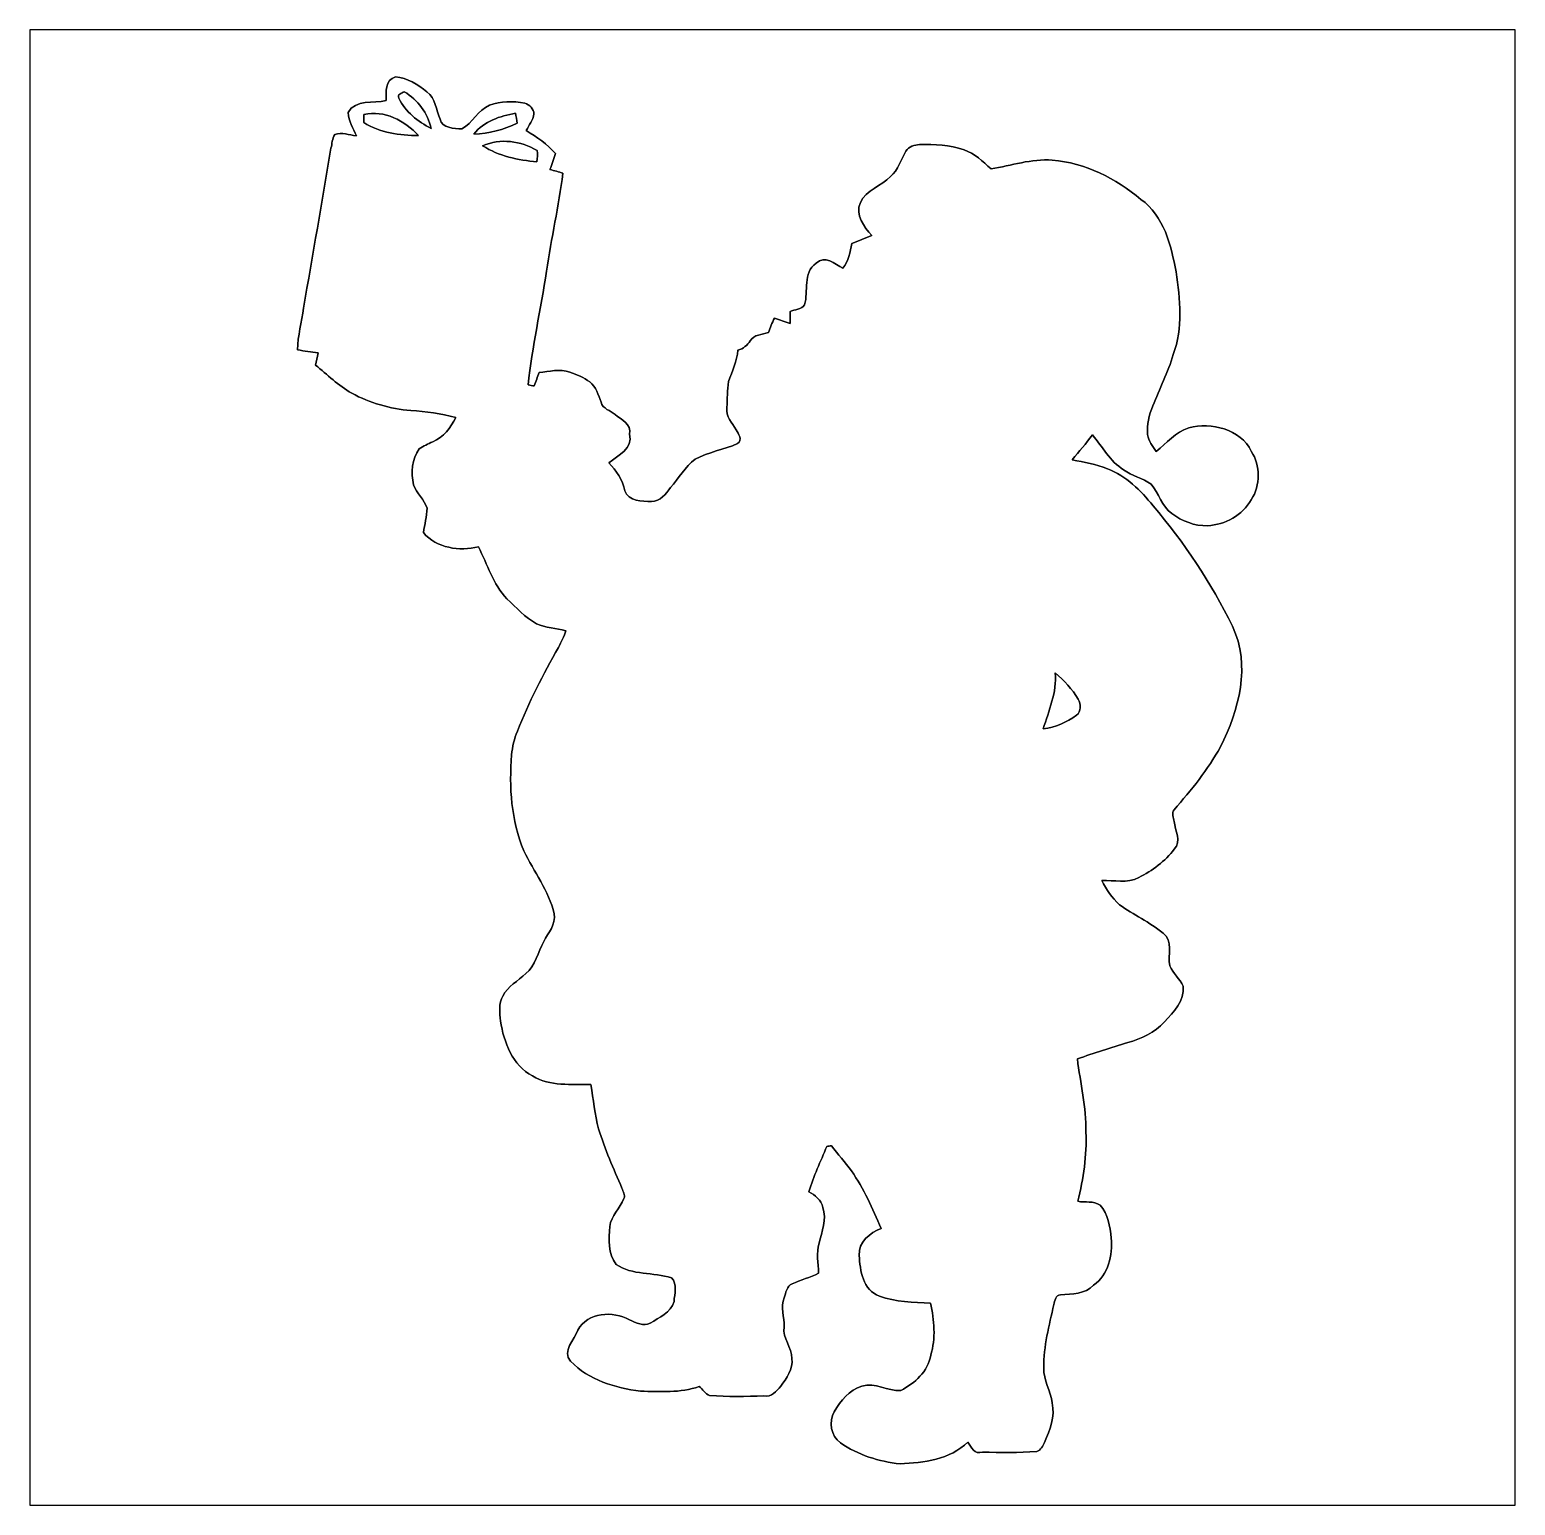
# Model space of a CAD drawing. Header units: centimetres. Extents: x -16.8 to 16.8, y -16.7 to 16.7.
import ezdxf

# ---------------------------------------------------------------- set-up
doc = ezdxf.new("R2010")
doc.units = ezdxf.units.CM
doc.header["$MEASUREMENT"] = 0
doc.layers.add('Layer 1', color=7, linetype='Continuous')

msp = doc.modelspace()

# ---------------------------------------------------------------- linework, layer by layer
at = {"layer": 'Layer 1', "color": 7}
for points, knots in [([(-16.77458, 16.66875), (-16.77458, 16.66875), (16.77458, 16.66875), (16.77458, 16.66875), (16.77458, 16.66875), (16.77458, 16.66875), (16.77458, -16.66875), (16.77458, -16.66875), (16.77458, -16.66875), (16.77458, -16.66875), (-16.77458, -16.66875), (-16.77458, -16.66875), (-16.77458, -16.66875), (-16.77458, -16.66875), (-16.77458, 16.66875), (-16.77458, 16.66875), (-16.77458, 16.66875), (-16.77458, 16.66875), (-16.77458, 16.66875), (-16.77458, 16.66875)], [0, 0, 0, 0, 0.16666667, 0.16666667, 0.16666667, 0.16666667, 0.33333333, 0.33333333, 0.33333333, 0.33333333, 0.5, 0.5, 0.5, 0.5, 0.66666667, 0.66666667, 0.66666667, 0.66666667, 1, 1, 1, 1]), ([(-8.72419, 15.06608), (-9.01206, 15.00611), (-9.41564, 15.10242), (-9.58638, 14.79621), (-9.58638, 14.79621), (-9.56945, 14.60606), (-9.47349, 14.43919), (-9.39835, 14.2681), (-9.39835, 14.2681), (-9.55851, 14.28679), (-9.72891, 14.36723), (-9.8866, 14.29949), (-9.8866, 14.29949), (-9.94481, 14.20707), (-9.94481, 14.091), (-9.97126, 13.98905), (-9.97126, 13.98905), (-10.17023, 12.78431), (-10.38648, 11.5824), (-10.59039, 10.37837), (-10.59039, 10.37837), (-10.63766, 10.0651), (-10.71951, 9.75501), (-10.72515, 9.43681), (-10.72515, 9.43681), (-10.57169, 9.40858), (-10.41718, 9.38812), (-10.26266, 9.36554), (-10.26266, 9.36554), (-10.2803, 9.27347), (-10.30182, 9.18281), (-10.32087, 9.09108), (-10.32087, 9.09108), (-10.05064, 8.8773), (-9.80722, 8.62612), (-9.50348, 8.45749), (-9.50348, 8.45749), (-9.09355, 8.23136), (-8.63318, 8.10331), (-8.16716, 8.06415), (-8.16716, 8.06415), (-7.82567, 8.0451), (-7.487, 7.99289), (-7.15504, 7.91034), (-7.15504, 7.91034), (-7.26334, 7.67891), (-7.43409, 7.4616), (-7.67362, 7.35789), (-7.67362, 7.35789), (-7.77699, 7.30991), (-7.88141, 7.26158), (-7.97631, 7.19772), (-7.97631, 7.19772), (-8.14881, 6.9663), (-8.16046, 6.65939), (-8.10895, 6.38528), (-8.10895, 6.38528), (-8.0391, 6.19196), (-7.8613, 6.05578), (-7.80133, 5.85788), (-7.80133, 5.85788), (-7.80521, 5.67126), (-7.85319, 5.48993), (-7.88494, 5.30684), (-7.88494, 5.30684), (-7.57837, 4.95653), (-7.07461, 4.87751), (-6.63928, 4.98687), (-6.63928, 4.98687), (-6.44243, 4.58646), (-6.31119, 4.14302), (-5.99722, 3.81106), (-5.99722, 3.81106), (-5.78697, 3.60997), (-5.58483, 3.39266), (-5.33047, 3.24591), (-5.33047, 3.24591), (-5.11986, 3.15489), (-4.88668, 3.13831), (-4.66443, 3.09033), (-4.66443, 3.09033), (-4.70958, 2.96016), (-4.7692, 2.83563), (-4.83235, 2.71321), (-4.83235, 2.71321), (-5.18301, 2.10361), (-5.5051, 1.47532), (-5.76051, 0.81915), (-5.76051, 0.81915), (-5.8293, 0.64876), (-5.87516, 0.46955), (-5.89104, 0.28575), (-5.89104, 0.28575), (-5.95066, -0.44309), (-5.90233, -1.19909), (-5.61728, -1.88136), (-5.61728, -1.88136), (-5.38903, -2.35514), (-5.05143, -2.78412), (-4.92866, -3.30412), (-4.92866, -3.30412), (-4.89021, -3.54612), (-5.06271, -3.7338), (-5.16431, -3.93171), (-5.16431, -3.93171), (-5.30013, -4.17371), (-5.34599, -4.47463), (-5.57283, -4.65631), (-5.57283, -4.65631), (-5.74499, -4.82706), (-5.97853, -4.93924), (-6.09141, -5.16361), (-6.09141, -5.16361), (-6.19372, -5.33294), (-6.15668, -5.54073), (-6.14363, -5.72735), (-6.14363, -5.72735), (-6.06496, -6.20466), (-5.87269, -6.731), (-5.4169, -6.96842), (-5.4169, -6.96842), (-5.02285, -7.21536), (-4.54448, -7.1441), (-4.10175, -7.16527), (-4.10175, -7.16527), (-4.04707, -7.499), (-4.01003, -7.83661), (-3.92677, -8.16539), (-3.92677, -8.16539), (-3.78672, -8.62577), (-3.59234, -9.06639), (-3.39972, -9.50666), (-3.39972, -9.50666), (-3.37538, -9.57862), (-3.3214, -9.65941), (-3.35386, -9.73878), (-3.35386, -9.73878), (-3.44558, -9.95645), (-3.64455, -10.12225), (-3.67312, -10.36708), (-3.67312, -10.36708), (-3.69323, -10.64824), (-3.72004, -10.98867), (-3.53342, -11.22539), (-3.53342, -11.22539), (-3.16759, -11.48009), (-2.68993, -11.39684), (-2.28247, -11.52913), (-2.28247, -11.52913), (-2.14171, -11.66848), (-2.21368, -11.89461), (-2.22285, -12.06712), (-2.22285, -12.06712), (-2.30082, -12.31053), (-2.55693, -12.43118), (-2.76084, -12.55148), (-2.76084, -12.55148), (-2.91571, -12.64214), (-3.08575, -12.53913), (-3.23003, -12.47775), (-3.23003, -12.47775), (-3.60116, -12.2742), (-4.1783, -12.29995), (-4.39349, -12.7127), (-4.39349, -12.7127), (-4.47816, -12.91837), (-4.75403, -13.18542), (-4.55965, -13.41473), (-4.55965, -13.41473), (-4.14831, -13.83841), (-3.55318, -14.0208), (-2.98027, -14.08818), (-2.98027, -14.08818), (-2.53824, -14.10476), (-2.08245, -14.13087), (-1.65664, -13.98658), (-1.65664, -13.98658), (-1.57551, -14.04444), (-1.52012, -14.15415), (-1.42064, -14.18555), (-1.42064, -14.18555), (-1.01283, -14.21765), (-0.60254, -14.21201), (-0.19368, -14.19507), (-0.19368, -14.19507), (-0.01834, -14.23952), (0.08573, -14.08677), (0.18591, -13.98023), (0.18591, -13.98023), (0.32138, -13.80137), (0.4639, -13.59041), (0.4385, -13.35405), (0.4385, -13.35405), (0.43427, -13.09899), (0.22613, -12.8965), (0.26247, -12.63615), (0.26247, -12.63615), (0.26952, -12.41637), (0.1711, -12.19165), (0.26388, -11.97822), (0.26388, -11.97822), (0.29916, -11.86709), (0.3235, -11.72034), (0.44168, -11.66389), (0.44168, -11.66389), (0.63712, -11.57323), (0.84984, -11.52278), (1.04246, -11.42365), (1.04246, -11.42365), (1.02411, -11.19858), (0.99554, -10.96998), (1.05128, -10.74773), (1.05128, -10.74773), (1.11584, -10.48314), (1.22802, -10.20833), (1.13771, -9.93704), (1.13771, -9.93704), (1.0989, -9.77053), (0.96273, -9.66435), (0.82233, -9.58603), (0.82233, -9.58603), (0.92534, -9.23325), (1.08938, -8.90235), (1.22379, -8.56121), (1.22379, -8.56121), (1.25024, -8.55768), (1.30246, -8.55063), (1.32891, -8.5471), (1.32891, -8.5471), (1.48096, -8.73584), (1.6383, -8.9214), (1.78506, -9.11472), (1.78506, -9.11472), (2.06269, -9.51689), (2.25848, -9.96703), (2.45569, -10.41224), (2.45569, -10.41224), (2.20345, -10.51701), (1.93322, -10.71633), (1.95827, -11.02536), (1.95827, -11.02536), (1.9745, -11.36191), (2.04364, -11.81206), (2.41406, -11.94153), (2.41406, -11.94153), (2.78095, -12.0777), (3.1817, -12.07911), (3.56799, -12.10028), (3.56799, -12.10028), (3.65478, -12.48622), (3.68935, -12.89614), (3.57399, -13.28032), (3.57399, -13.28032), (3.51331, -13.64509), (3.21204, -13.91673), (2.89595, -14.07336), (2.89595, -14.07336), (2.5975, -14.09559), (2.32234, -13.88322), (2.01824, -13.97917), (2.01824, -13.97917), (1.73637, -14.06031), (1.53388, -14.30902), (1.39418, -14.55385), (1.39418, -14.55385), (1.26753, -14.78315), (1.3141, -15.10277), (1.53529, -15.25729), (1.53529, -15.25729), (1.92899, -15.53386), (2.40559, -15.67956), (2.88043, -15.73248), (2.88043, -15.73248), (3.41383, -15.70284), (4.01179, -15.63829), (4.40937, -15.23929), (4.40937, -15.23929), (4.48663, -15.35536), (4.56036, -15.52787), (4.7438, -15.46719), (4.7438, -15.46719), (5.15091, -15.48059), (5.55978, -15.48871), (5.96618, -15.45202), (5.96618, -15.45202), (6.06284, -15.42768), (6.09988, -15.32361), (6.14468, -15.24635), (6.14468, -15.24635), (6.2678, -14.96695), (6.38704, -14.66568), (6.31402, -14.35523), (6.31402, -14.35523), (6.28897, -14.08148), (6.11434, -13.84335), (6.12634, -13.56431), (6.12634, -13.56431), (6.11752, -13.07747), (6.25404, -12.60581), (6.35035, -12.13273), (6.35035, -12.13273), (6.37505, -12.04912), (6.39586, -11.91472), (6.50769, -11.91472), (6.50769, -11.91472), (6.7631, -11.89073), (7.05979, -11.90131), (7.25205, -11.69705), (7.25205, -11.69705), (7.58896, -11.45611), (7.67644, -11.01796), (7.65069, -10.63025), (7.65069, -10.63025), (7.62141, -10.37026), (7.58049, -10.08944), (7.39916, -9.88695), (7.39916, -9.88695), (7.25487, -9.785), (7.05697, -9.83474), (6.89469, -9.79981), (6.89469, -9.79981), (7.0231, -9.28899), (7.10212, -8.76547), (7.07637, -8.23701), (7.07637, -8.23701), (7.09013, -7.6775), (6.95078, -7.13317), (6.88622, -6.58107), (6.88622, -6.58107), (7.26228, -6.45231), (7.64293, -6.33624), (8.02217, -6.21665), (8.02217, -6.21665), (8.32767, -6.12246), (8.63424, -5.99052), (8.85119, -5.74675), (8.85119, -5.74675), (9.05192, -5.52521), (9.31439, -5.26556), (9.27488, -4.93995), (9.27488, -4.93995), (9.18916, -4.77732), (9.05263, -4.64644), (8.97114, -4.48204), (8.97114, -4.48204), (8.92069, -4.23369), (9.05192, -3.9176), (8.8205, -3.7398), (8.8205, -3.7398), (8.51641, -3.49179), (8.15058, -3.33304), (7.83661, -3.09951), (7.83661, -3.09951), (7.66939, -2.94675), (7.53639, -2.75661), (7.43585, -2.55446), (7.43585, -2.55446), (7.71596, -2.54035), (8.00982, -2.6222), (8.27264, -2.48849), (8.27264, -2.48849), (8.57603, -2.32869), (8.86707, -2.11984), (9.0745, -1.84291), (9.0745, -1.84291), (9.24313, -1.67076), (9.09038, -1.41923), (9.07062, -1.22061), (9.07062, -1.22061), (9.05933, -1.13418), (9.00359, -1.03188), (9.06851, -0.95426), (9.06851, -0.95426), (9.45691, -0.51153), (9.83439, -0.05256), (10.1152, 0.46814), (10.1152, 0.46814), (10.53606, 1.29822), (10.80488, 2.30399), (10.38789, 3.19052), (10.38789, 3.19052), (9.91129, 4.17019), (9.29569, 5.08141), (8.59614, 5.91538), (8.59614, 5.91538), (8.31144, 6.2551), (7.99006, 6.59165), (7.56391, 6.74793), (7.56391, 6.74793), (7.31026, 6.85518), (7.03545, 6.89187), (6.7691, 6.95431), (6.7691, 6.95431), (6.92256, 7.13881), (7.08025, 7.31979), (7.22454, 7.51205), (7.22454, 7.51205), (7.45419, 7.24606), (7.61859, 6.91691), (7.92692, 6.72782), (7.92692, 6.72782), (8.11777, 6.58495), (8.36083, 6.53768), (8.55451, 6.40186), (8.55451, 6.40186), (8.72419, 6.19266), (8.79475, 5.9055), (9.01524, 5.73546), (9.01524, 5.73546), (9.25054, 5.56824), (9.53206, 5.455), (9.82486, 5.46065), (9.82486, 5.46065), (10.22103, 5.48887), (10.61614, 5.69383), (10.81193, 6.05049), (10.81193, 6.05049), (11.0236, 6.37893), (11.02325, 6.81673), (10.81229, 7.14446), (10.81229, 7.14446), (10.56393, 7.64963), (9.90847, 7.80874), (9.40012, 7.67362), (9.40012, 7.67362), (9.10131, 7.57767), (8.9027, 7.33213), (8.6681, 7.14234), (8.6681, 7.14234), (8.58873, 7.25911), (8.4896, 7.37411), (8.47196, 7.51981), (8.47196, 7.51981), (8.45256, 7.74136), (8.50582, 7.96325), (8.58802, 8.16751), (8.58802, 8.16751), (8.74183, 8.55521), (8.93304, 8.92881), (9.05051, 9.33027), (9.05051, 9.33027), (9.27135, 9.92611), (9.20291, 10.57981), (9.11401, 11.19576), (9.11401, 11.19576), (9.00359, 11.79336), (8.84237, 12.45905), (8.31991, 12.83547), (8.31991, 12.83547), (7.75441, 13.31066), (7.06226, 13.66132), (6.3179, 13.72376), (6.3179, 13.72376), (5.84623, 13.75939), (5.39574, 13.59253), (4.93466, 13.52797), (4.93466, 13.52797), (4.74592, 13.68954), (4.56459, 13.87193), (4.32506, 13.95483), (4.32506, 13.95483), (4.00156, 14.05819), (3.65972, 14.08747), (3.32211, 14.07477), (3.32211, 14.07477), (3.20463, 14.06913), (3.07904, 14.0268), (3.01343, 13.92308), (3.01343, 13.92308), (2.89736, 13.73329), (2.83916, 13.50151), (2.66735, 13.34911), (2.66735, 13.34911), (2.45251, 13.13921), (2.1209, 13.04678), (1.98367, 12.76315), (1.98367, 12.76315), (1.86302, 12.47034), (2.06693, 12.22622), (2.2419, 12.01596), (2.2419, 12.01596), (2.09303, 11.95387), (1.94134, 11.8999), (1.79317, 11.83816), (1.79317, 11.83816), (1.74554, 11.64555), (1.72544, 11.43635), (1.58891, 11.28219), (1.58891, 11.28219), (1.40829, 11.3725), (1.17687, 11.58311), (0.98601, 11.39613), (0.98601, 11.39613), (0.67522, 11.16648), (0.81668, 10.76784), (0.72496, 10.45139), (0.72496, 10.45139), (0.6544, 10.34627), (0.50588, 10.34768), (0.39723, 10.30323), (0.39723, 10.30323), (0.39511, 10.21256), (0.39652, 10.1219), (0.39793, 10.03088), (0.39793, 10.03088), (0.28046, 10.07251), (0.16298, 10.11379), (0.0448, 10.15224), (0.0448, 10.15224), (-0.00917, 10.04676), (-0.05362, 9.93669), (-0.09349, 9.82486), (-0.09349, 9.82486), (-0.23813, 9.78288), (-0.41593, 9.785), (-0.50094, 9.64001), (-0.50094, 9.64001), (-0.56868, 9.53911), (-0.66111, 9.45938), (-0.77999, 9.42975), (-0.77999, 9.42975), (-0.80716, 9.18069), (-0.90699, 8.95032), (-0.99448, 8.7182), (-0.99448, 8.7182), (-1.016, 8.52382), (-1.02835, 8.32732), (-1.02799, 8.13153), (-1.02799, 8.13153), (-1.06645, 7.92797), (-0.90205, 7.7918), (-0.82162, 7.62811), (-0.82162, 7.62811), (-0.76729, 7.53674), (-0.67275, 7.40304), (-0.7874, 7.31767), (-0.7874, 7.31767), (-1.0989, 7.18256), (-1.44427, 7.12611), (-1.74449, 6.96313), (-1.74449, 6.96313), (-1.97414, 6.79309), (-2.11667, 6.53591), (-2.30117, 6.32248), (-2.30117, 6.32248), (-2.41512, 6.18666), (-2.53294, 6.00428), (-2.73368, 6.01098), (-2.73368, 6.01098), (-2.93829, 6.01733), (-3.25931, 6.00922), (-3.33163, 6.25369), (-3.33163, 6.25369), (-3.38702, 6.49817), (-3.53095, 6.70419), (-3.69641, 6.88587), (-3.69641, 6.88587), (-3.48968, 7.04744), (-3.14149, 7.20584), (-3.2258, 7.53075), (-3.2258, 7.53075), (-3.18629, 7.75406), (-3.41066, 7.86306), (-3.55424, 7.9756), (-3.55424, 7.9756), (-3.65936, 8.06521), (-3.83328, 8.10331), (-3.87209, 8.25359), (-3.87209, 8.25359), (-3.93347, 8.41481), (-3.98709, 8.59755), (-4.12679, 8.71044), (-4.12679, 8.71044), (-4.26297, 8.80851), (-4.41784, 8.87765), (-4.57518, 8.93339), (-4.57518, 8.93339), (-4.80025, 9.01735), (-5.04261, 8.94292), (-5.27262, 8.92492), (-5.27262, 8.92492), (-5.30789, 8.82332), (-5.34317, 8.72208), (-5.37986, 8.62083), (-5.37986, 8.62083), (-5.42572, 8.62824), (-5.47158, 8.63565), (-5.51709, 8.64306), (-5.51709, 8.64306), (-5.43066, 9.50736), (-5.22923, 10.35473), (-5.1054, 11.21375), (-5.1054, 11.21375), (-4.99569, 11.95352), (-4.82882, 12.68412), (-4.73146, 13.42602), (-4.73146, 13.42602), (-4.82953, 13.4553), (-4.9276, 13.48352), (-5.02638, 13.50927), (-5.02638, 13.50927), (-4.97911, 13.62816), (-4.9343, 13.7481), (-4.90326, 13.87263), (-4.90326, 13.87263), (-5.08776, 14.08642), (-5.3213, 14.24305), (-5.55943, 14.3891), (-5.55943, 14.3891), (-5.49804, 14.51222), (-5.41161, 14.62758), (-5.38656, 14.76516), (-5.38656, 14.76516), (-5.39327, 14.87664), (-5.48499, 14.98212), (-5.5947, 15.00646), (-5.5947, 15.00646), (-5.85682, 15.05973), (-6.13833, 15.05691), (-6.39057, 14.96236), (-6.39057, 14.96236), (-6.65233, 14.85477), (-6.7751, 14.56267), (-7.01428, 14.42791), (-7.01428, 14.42791), (-7.18679, 14.44131), (-7.45808, 14.43708), (-7.50888, 14.64416), (-7.50888, 14.64416), (-7.59037, 14.85724), (-7.61294, 15.11582), (-7.80521, 15.26646), (-7.80521, 15.26646), (-8.00523, 15.43367), (-8.25112, 15.58114), (-8.51535, 15.6023), (-8.51535, 15.6023), (-8.74677, 15.54339), (-8.73266, 15.25094), (-8.72419, 15.06608)], [0, 0, 0, 0, 0.00621118, 0.00621118, 0.00621118, 0.00621118, 0.01242236, 0.01242236, 0.01242236, 0.01242236, 0.01863354, 0.01863354, 0.01863354, 0.01863354, 0.02484472, 0.02484472, 0.02484472, 0.02484472, 0.0310559, 0.0310559, 0.0310559, 0.0310559, 0.03726708, 0.03726708, 0.03726708, 0.03726708, 0.04347826, 0.04347826, 0.04347826, 0.04347826, 0.04968944, 0.04968944, 0.04968944, 0.04968944, 0.05590062, 0.05590062, 0.05590062, 0.05590062, 0.0621118, 0.0621118, 0.0621118, 0.0621118, 0.06832298, 0.06832298, 0.06832298, 0.06832298, 0.07453416, 0.07453416, 0.07453416, 0.07453416, 0.08074534, 0.08074534, 0.08074534, 0.08074534, 0.08695652, 0.08695652, 0.08695652, 0.08695652, 0.0931677, 0.0931677, 0.0931677, 0.0931677, 0.09937888, 0.09937888, 0.09937888, 0.09937888, 0.10559006, 0.10559006, 0.10559006, 0.10559006, 0.11180124, 0.11180124, 0.11180124, 0.11180124, 0.11801242, 0.11801242, 0.11801242, 0.11801242, 0.1242236, 0.1242236, 0.1242236, 0.1242236, 0.13043478, 0.13043478, 0.13043478, 0.13043478, 0.13664596, 0.13664596, 0.13664596, 0.13664596, 0.14285714, 0.14285714, 0.14285714, 0.14285714, 0.14906832, 0.14906832, 0.14906832, 0.14906832, 0.1552795, 0.1552795, 0.1552795, 0.1552795, 0.16149068, 0.16149068, 0.16149068, 0.16149068, 0.16770186, 0.16770186, 0.16770186, 0.16770186, 0.17391304, 0.17391304, 0.17391304, 0.17391304, 0.18012422, 0.18012422, 0.18012422, 0.18012422, 0.1863354, 0.1863354, 0.1863354, 0.1863354, 0.19254658, 0.19254658, 0.19254658, 0.19254658, 0.19875776, 0.19875776, 0.19875776, 0.19875776, 0.20496894, 0.20496894, 0.20496894, 0.20496894, 0.21118012, 0.21118012, 0.21118012, 0.21118012, 0.2173913, 0.2173913, 0.2173913, 0.2173913, 0.22360248, 0.22360248, 0.22360248, 0.22360248, 0.22981366, 0.22981366, 0.22981366, 0.22981366, 0.23602484, 0.23602484, 0.23602484, 0.23602484, 0.24223602, 0.24223602, 0.24223602, 0.24223602, 0.2484472, 0.2484472, 0.2484472, 0.2484472, 0.25465839, 0.25465839, 0.25465839, 0.25465839, 0.26086957, 0.26086957, 0.26086957, 0.26086957, 0.26708075, 0.26708075, 0.26708075, 0.26708075, 0.27329193, 0.27329193, 0.27329193, 0.27329193, 0.27950311, 0.27950311, 0.27950311, 0.27950311, 0.28571429, 0.28571429, 0.28571429, 0.28571429, 0.29192547, 0.29192547, 0.29192547, 0.29192547, 0.29813665, 0.29813665, 0.29813665, 0.29813665, 0.30434783, 0.30434783, 0.30434783, 0.30434783, 0.31055901, 0.31055901, 0.31055901, 0.31055901, 0.31677019, 0.31677019, 0.31677019, 0.31677019, 0.32298137, 0.32298137, 0.32298137, 0.32298137, 0.32919255, 0.32919255, 0.32919255, 0.32919255, 0.33540373, 0.33540373, 0.33540373, 0.33540373, 0.34161491, 0.34161491, 0.34161491, 0.34161491, 0.34782609, 0.34782609, 0.34782609, 0.34782609, 0.35403727, 0.35403727, 0.35403727, 0.35403727, 0.36024845, 0.36024845, 0.36024845, 0.36024845, 0.36645963, 0.36645963, 0.36645963, 0.36645963, 0.37267081, 0.37267081, 0.37267081, 0.37267081, 0.37888199, 0.37888199, 0.37888199, 0.37888199, 0.38509317, 0.38509317, 0.38509317, 0.38509317, 0.39130435, 0.39130435, 0.39130435, 0.39130435, 0.39751553, 0.39751553, 0.39751553, 0.39751553, 0.40372671, 0.40372671, 0.40372671, 0.40372671, 0.40993789, 0.40993789, 0.40993789, 0.40993789, 0.41614907, 0.41614907, 0.41614907, 0.41614907, 0.42236025, 0.42236025, 0.42236025, 0.42236025, 0.42857143, 0.42857143, 0.42857143, 0.42857143, 0.43478261, 0.43478261, 0.43478261, 0.43478261, 0.44099379, 0.44099379, 0.44099379, 0.44099379, 0.44720497, 0.44720497, 0.44720497, 0.44720497, 0.45341615, 0.45341615, 0.45341615, 0.45341615, 0.45962733, 0.45962733, 0.45962733, 0.45962733, 0.46583851, 0.46583851, 0.46583851, 0.46583851, 0.47204969, 0.47204969, 0.47204969, 0.47204969, 0.47826087, 0.47826087, 0.47826087, 0.47826087, 0.48447205, 0.48447205, 0.48447205, 0.48447205, 0.49068323, 0.49068323, 0.49068323, 0.49068323, 0.49689441, 0.49689441, 0.49689441, 0.49689441, 0.50310559, 0.50310559, 0.50310559, 0.50310559, 0.50931677, 0.50931677, 0.50931677, 0.50931677, 0.51552795, 0.51552795, 0.51552795, 0.51552795, 0.52173913, 0.52173913, 0.52173913, 0.52173913, 0.52795031, 0.52795031, 0.52795031, 0.52795031, 0.53416149, 0.53416149, 0.53416149, 0.53416149, 0.54037267, 0.54037267, 0.54037267, 0.54037267, 0.54658385, 0.54658385, 0.54658385, 0.54658385, 0.55279503, 0.55279503, 0.55279503, 0.55279503, 0.55900621, 0.55900621, 0.55900621, 0.55900621, 0.56521739, 0.56521739, 0.56521739, 0.56521739, 0.57142857, 0.57142857, 0.57142857, 0.57142857, 0.57763975, 0.57763975, 0.57763975, 0.57763975, 0.58385093, 0.58385093, 0.58385093, 0.58385093, 0.59006211, 0.59006211, 0.59006211, 0.59006211, 0.59627329, 0.59627329, 0.59627329, 0.59627329, 0.60248447, 0.60248447, 0.60248447, 0.60248447, 0.60869565, 0.60869565, 0.60869565, 0.60869565, 0.61490683, 0.61490683, 0.61490683, 0.61490683, 0.62111801, 0.62111801, 0.62111801, 0.62111801, 0.62732919, 0.62732919, 0.62732919, 0.62732919, 0.63354037, 0.63354037, 0.63354037, 0.63354037, 0.63975155, 0.63975155, 0.63975155, 0.63975155, 0.64596273, 0.64596273, 0.64596273, 0.64596273, 0.65217391, 0.65217391, 0.65217391, 0.65217391, 0.65838509, 0.65838509, 0.65838509, 0.65838509, 0.66459627, 0.66459627, 0.66459627, 0.66459627, 0.67080745, 0.67080745, 0.67080745, 0.67080745, 0.67701863, 0.67701863, 0.67701863, 0.67701863, 0.68322981, 0.68322981, 0.68322981, 0.68322981, 0.68944099, 0.68944099, 0.68944099, 0.68944099, 0.69565217, 0.69565217, 0.69565217, 0.69565217, 0.70186335, 0.70186335, 0.70186335, 0.70186335, 0.70807453, 0.70807453, 0.70807453, 0.70807453, 0.71428571, 0.71428571, 0.71428571, 0.71428571, 0.72049689, 0.72049689, 0.72049689, 0.72049689, 0.72670807, 0.72670807, 0.72670807, 0.72670807, 0.73291925, 0.73291925, 0.73291925, 0.73291925, 0.73913043, 0.73913043, 0.73913043, 0.73913043, 0.74534161, 0.74534161, 0.74534161, 0.74534161, 0.7515528, 0.7515528, 0.7515528, 0.7515528, 0.75776398, 0.75776398, 0.75776398, 0.75776398, 0.76397516, 0.76397516, 0.76397516, 0.76397516, 0.77018634, 0.77018634, 0.77018634, 0.77018634, 0.77639752, 0.77639752, 0.77639752, 0.77639752, 0.7826087, 0.7826087, 0.7826087, 0.7826087, 0.78881988, 0.78881988, 0.78881988, 0.78881988, 0.79503106, 0.79503106, 0.79503106, 0.79503106, 0.80124224, 0.80124224, 0.80124224, 0.80124224, 0.80745342, 0.80745342, 0.80745342, 0.80745342, 0.8136646, 0.8136646, 0.8136646, 0.8136646, 0.81987578, 0.81987578, 0.81987578, 0.81987578, 0.82608696, 0.82608696, 0.82608696, 0.82608696, 0.83229814, 0.83229814, 0.83229814, 0.83229814, 0.83850932, 0.83850932, 0.83850932, 0.83850932, 0.8447205, 0.8447205, 0.8447205, 0.8447205, 0.85093168, 0.85093168, 0.85093168, 0.85093168, 0.85714286, 0.85714286, 0.85714286, 0.85714286, 0.86335404, 0.86335404, 0.86335404, 0.86335404, 0.86956522, 0.86956522, 0.86956522, 0.86956522, 0.8757764, 0.8757764, 0.8757764, 0.8757764, 0.88198758, 0.88198758, 0.88198758, 0.88198758, 0.88819876, 0.88819876, 0.88819876, 0.88819876, 0.89440994, 0.89440994, 0.89440994, 0.89440994, 0.90062112, 0.90062112, 0.90062112, 0.90062112, 0.9068323, 0.9068323, 0.9068323, 0.9068323, 0.91304348, 0.91304348, 0.91304348, 0.91304348, 0.91925466, 0.91925466, 0.91925466, 0.91925466, 0.92546584, 0.92546584, 0.92546584, 0.92546584, 0.93167702, 0.93167702, 0.93167702, 0.93167702, 0.9378882, 0.9378882, 0.9378882, 0.9378882, 0.94409938, 0.94409938, 0.94409938, 0.94409938, 0.95031056, 0.95031056, 0.95031056, 0.95031056, 0.95652174, 0.95652174, 0.95652174, 0.95652174, 0.96273292, 0.96273292, 0.96273292, 0.96273292, 0.9689441, 0.9689441, 0.9689441, 0.9689441, 0.97515528, 0.97515528, 0.97515528, 0.97515528, 0.98136646, 0.98136646, 0.98136646, 0.98136646, 0.98757764, 0.98757764, 0.98757764, 0.98757764, 1, 1, 1, 1]), ([(-8.43844, 15.12182), (-8.48819, 15.20366), (-8.36824, 15.23471), (-8.31462, 15.26716), (-8.31462, 15.26716), (-8.01299, 15.08372), (-7.78016, 14.78315), (-7.70925, 14.43461), (-7.70925, 14.43461), (-8.00029, 14.59794), (-8.29804, 14.80679), (-8.43844, 15.12182)], [0, 0, 0, 0, 0.25, 0.25, 0.25, 0.25, 0.5, 0.5, 0.5, 0.5, 1, 1, 1, 1]), ([(-9.22761, 14.75317), (-8.76371, 14.86217), (-8.30192, 14.61029), (-7.99359, 14.27762), (-7.99359, 14.27762), (-8.4201, 14.27939), (-8.86425, 14.33583), (-9.22973, 14.5729), (-9.22973, 14.5729), (-9.22902, 14.63287), (-9.22831, 14.69319), (-9.22761, 14.75317)], [0, 0, 0, 0, 0.25, 0.25, 0.25, 0.25, 0.5, 0.5, 0.5, 0.5, 1, 1, 1, 1]), ([(-6.7437, 14.31078), (-6.51475, 14.60747), (-6.1528, 14.71436), (-5.80108, 14.78245), (-5.80108, 14.78245), (-5.79296, 14.72565), (-5.77603, 14.61206), (-5.76756, 14.55526), (-5.76756, 14.55526), (-6.07166, 14.40674), (-6.40539, 14.32172), (-6.7437, 14.31078)], [0, 0, 0, 0, 0.25, 0.25, 0.25, 0.25, 0.5, 0.5, 0.5, 0.5, 1, 1, 1, 1]), ([(-6.54579, 14.04655), (-6.14856, 14.22188), (-5.6829, 14.15732), (-5.31636, 13.94107), (-5.31636, 13.94107), (-5.29378, 13.85711), (-5.31248, 13.76962), (-5.31848, 13.6846), (-5.31848, 13.6846), (-5.74393, 13.7227), (-6.18243, 13.81054), (-6.54579, 14.04655)], [0, 0, 0, 0, 0.25, 0.25, 0.25, 0.25, 0.5, 0.5, 0.5, 0.5, 1, 1, 1, 1]), ([(6.38634, 2.14066), (6.58389, 1.96497), (6.76839, 1.77094), (6.90598, 1.54376), (6.90598, 1.54376), (6.96842, 1.43192), (6.97971, 1.26224), (6.86259, 1.18145), (6.86259, 1.18145), (6.64633, 1.01671), (6.38387, 0.9077), (6.11434, 0.86995), (6.11434, 0.86995), (6.23711, 1.28446), (6.4262, 1.69862), (6.38634, 2.14066)], [0, 0, 0, 0, 0.2, 0.2, 0.2, 0.2, 0.4, 0.4, 0.4, 0.4, 0.6, 0.6, 0.6, 0.6, 1, 1, 1, 1])]:
    msp.add_open_spline(points, degree=3, knots=knots, dxfattribs=at)
at = {"layer": 'Layer 1', "color": 251}
for points, knots in [([(-8.72419, 15.06608), (-8.73266, 15.25094), (-8.74677, 15.54339), (-8.51535, 15.6023), (-8.51535, 15.6023), (-8.25112, 15.58114), (-8.00523, 15.43367), (-7.80521, 15.26646), (-7.80521, 15.26646), (-7.61294, 15.11582), (-7.59037, 14.85724), (-7.50888, 14.64416), (-7.50888, 14.64416), (-7.45808, 14.43708), (-7.18679, 14.44131), (-7.01428, 14.42791), (-7.01428, 14.42791), (-6.7751, 14.56267), (-6.65233, 14.85477), (-6.39057, 14.96236), (-6.39057, 14.96236), (-6.13833, 15.05691), (-5.85682, 15.05973), (-5.5947, 15.00646), (-5.5947, 15.00646), (-5.48499, 14.98212), (-5.39327, 14.87664), (-5.38656, 14.76516), (-5.38656, 14.76516), (-5.41161, 14.62758), (-5.49804, 14.51222), (-5.55943, 14.3891), (-5.55943, 14.3891), (-5.3213, 14.24305), (-5.08776, 14.08642), (-4.90326, 13.87263), (-4.90326, 13.87263), (-4.9343, 13.7481), (-4.97911, 13.62816), (-5.02638, 13.50927), (-5.02638, 13.50927), (-4.9276, 13.48352), (-4.82953, 13.4553), (-4.73146, 13.42602), (-4.73146, 13.42602), (-4.82882, 12.68412), (-4.99569, 11.95352), (-5.1054, 11.21375), (-5.1054, 11.21375), (-5.22923, 10.35473), (-5.43066, 9.50736), (-5.51709, 8.64306), (-5.51709, 8.64306), (-5.47158, 8.63565), (-5.42572, 8.62824), (-5.37986, 8.62083), (-5.37986, 8.62083), (-5.34317, 8.72208), (-5.30789, 8.82332), (-5.27262, 8.92492), (-5.27262, 8.92492), (-5.04261, 8.94292), (-4.80025, 9.01735), (-4.57518, 8.93339), (-4.57518, 8.93339), (-4.41784, 8.87765), (-4.26297, 8.80851), (-4.12679, 8.71044), (-4.12679, 8.71044), (-3.98709, 8.59755), (-3.93347, 8.41481), (-3.87209, 8.25359), (-3.87209, 8.25359), (-3.83328, 8.10331), (-3.65936, 8.06521), (-3.55424, 7.9756), (-3.55424, 7.9756), (-3.41066, 7.86306), (-3.18629, 7.75406), (-3.2258, 7.53075), (-3.2258, 7.53075), (-3.14149, 7.20584), (-3.48968, 7.04744), (-3.69641, 6.88587), (-3.69641, 6.88587), (-3.53095, 6.70419), (-3.38702, 6.49817), (-3.33163, 6.25369), (-3.33163, 6.25369), (-3.25931, 6.00922), (-2.93829, 6.01733), (-2.73368, 6.01098), (-2.73368, 6.01098), (-2.53294, 6.00428), (-2.41512, 6.18666), (-2.30117, 6.32248), (-2.30117, 6.32248), (-2.11667, 6.53591), (-1.97414, 6.79309), (-1.74449, 6.96313), (-1.74449, 6.96313), (-1.44427, 7.12611), (-1.0989, 7.18256), (-0.7874, 7.31767), (-0.7874, 7.31767), (-0.67275, 7.40304), (-0.76729, 7.53674), (-0.82162, 7.62811), (-0.82162, 7.62811), (-0.90205, 7.7918), (-1.06645, 7.92797), (-1.02799, 8.13153), (-1.02799, 8.13153), (-1.02835, 8.32732), (-1.016, 8.52382), (-0.99448, 8.7182), (-0.99448, 8.7182), (-0.90699, 8.95032), (-0.80716, 9.18069), (-0.77999, 9.42975), (-0.77999, 9.42975), (-0.66111, 9.45938), (-0.56868, 9.53911), (-0.50094, 9.64001), (-0.50094, 9.64001), (-0.41593, 9.785), (-0.23813, 9.78288), (-0.09349, 9.82486), (-0.09349, 9.82486), (-0.05362, 9.93669), (-0.00917, 10.04676), (0.0448, 10.15224), (0.0448, 10.15224), (0.16298, 10.11379), (0.28046, 10.07251), (0.39793, 10.03088), (0.39793, 10.03088), (0.39652, 10.1219), (0.39511, 10.21256), (0.39723, 10.30323), (0.39723, 10.30323), (0.50588, 10.34768), (0.6544, 10.34627), (0.72496, 10.45139), (0.72496, 10.45139), (0.81668, 10.76784), (0.67522, 11.16648), (0.98601, 11.39613), (0.98601, 11.39613), (1.17687, 11.58311), (1.40829, 11.3725), (1.58891, 11.28219), (1.58891, 11.28219), (1.72544, 11.43635), (1.74554, 11.64555), (1.79317, 11.83816), (1.79317, 11.83816), (1.94134, 11.8999), (2.09303, 11.95387), (2.2419, 12.01596), (2.2419, 12.01596), (2.06693, 12.22622), (1.86302, 12.47034), (1.98367, 12.76315), (1.98367, 12.76315), (2.1209, 13.04678), (2.45251, 13.13921), (2.66735, 13.34911), (2.66735, 13.34911), (2.83916, 13.50151), (2.89736, 13.73329), (3.01343, 13.92308), (3.01343, 13.92308), (3.07904, 14.0268), (3.20463, 14.06913), (3.32211, 14.07477), (3.32211, 14.07477), (3.65972, 14.08747), (4.00156, 14.05819), (4.32506, 13.95483), (4.32506, 13.95483), (4.56459, 13.87193), (4.74592, 13.68954), (4.93466, 13.52797), (4.93466, 13.52797), (5.39574, 13.59253), (5.84623, 13.75939), (6.3179, 13.72376), (6.3179, 13.72376), (7.06226, 13.66132), (7.75441, 13.31066), (8.31991, 12.83547), (8.31991, 12.83547), (8.84237, 12.45905), (9.00359, 11.79336), (9.11401, 11.19576), (9.11401, 11.19576), (9.20291, 10.57981), (9.27135, 9.92611), (9.05051, 9.33027), (9.05051, 9.33027), (8.93304, 8.92881), (8.74183, 8.55521), (8.58802, 8.16751), (8.58802, 8.16751), (8.50582, 7.96325), (8.45256, 7.74136), (8.47196, 7.51981), (8.47196, 7.51981), (8.4896, 7.37411), (8.58873, 7.25911), (8.6681, 7.14234), (8.6681, 7.14234), (8.9027, 7.33213), (9.10131, 7.57767), (9.40012, 7.67362), (9.40012, 7.67362), (9.90847, 7.80874), (10.56393, 7.64963), (10.81229, 7.14446), (10.81229, 7.14446), (11.02325, 6.81673), (11.0236, 6.37893), (10.81193, 6.05049), (10.81193, 6.05049), (10.61614, 5.69383), (10.22103, 5.48887), (9.82486, 5.46065), (9.82486, 5.46065), (9.53206, 5.455), (9.25054, 5.56824), (9.01524, 5.73546), (9.01524, 5.73546), (8.79475, 5.9055), (8.72419, 6.19266), (8.55451, 6.40186), (8.55451, 6.40186), (8.36083, 6.53768), (8.11777, 6.58495), (7.92692, 6.72782), (7.92692, 6.72782), (7.61859, 6.91691), (7.45419, 7.24606), (7.22454, 7.51205), (7.22454, 7.51205), (7.08025, 7.31979), (6.92256, 7.13881), (6.7691, 6.95431), (6.7691, 6.95431), (7.03545, 6.89187), (7.31026, 6.85518), (7.56391, 6.74793), (7.56391, 6.74793), (7.99006, 6.59165), (8.31144, 6.2551), (8.59614, 5.91538), (8.59614, 5.91538), (9.29569, 5.08141), (9.91129, 4.17019), (10.38789, 3.19052), (10.38789, 3.19052), (10.80488, 2.30399), (10.53606, 1.29822), (10.1152, 0.46814), (10.1152, 0.46814), (9.83439, -0.05256), (9.45691, -0.51153), (9.06851, -0.95426), (9.06851, -0.95426), (9.00359, -1.03188), (9.05933, -1.13418), (9.07062, -1.22061), (9.07062, -1.22061), (9.09038, -1.41923), (9.24313, -1.67076), (9.0745, -1.84291), (9.0745, -1.84291), (8.86707, -2.11984), (8.57603, -2.32869), (8.27264, -2.48849), (8.27264, -2.48849), (8.00982, -2.6222), (7.71596, -2.54035), (7.43585, -2.55446), (7.43585, -2.55446), (7.53639, -2.75661), (7.66939, -2.94675), (7.83661, -3.09951), (7.83661, -3.09951), (8.15058, -3.33304), (8.51641, -3.49179), (8.8205, -3.7398), (8.8205, -3.7398), (9.05192, -3.9176), (8.92069, -4.23369), (8.97114, -4.48204), (8.97114, -4.48204), (9.05263, -4.64644), (9.18916, -4.77732), (9.27488, -4.93995), (9.27488, -4.93995), (9.31439, -5.26556), (9.05192, -5.52521), (8.85119, -5.74675), (8.85119, -5.74675), (8.63424, -5.99052), (8.32767, -6.12246), (8.02217, -6.21665), (8.02217, -6.21665), (7.64293, -6.33624), (7.26228, -6.45231), (6.88622, -6.58107), (6.88622, -6.58107), (6.95078, -7.13317), (7.09013, -7.6775), (7.07637, -8.23701), (7.07637, -8.23701), (7.10212, -8.76547), (7.0231, -9.28899), (6.89469, -9.79981), (6.89469, -9.79981), (7.05697, -9.83474), (7.25487, -9.785), (7.39916, -9.88695), (7.39916, -9.88695), (7.58049, -10.08944), (7.62141, -10.37026), (7.65069, -10.63025), (7.65069, -10.63025), (7.67644, -11.01796), (7.58896, -11.45611), (7.25205, -11.69705), (7.25205, -11.69705), (7.05979, -11.90131), (6.7631, -11.89073), (6.50769, -11.91472), (6.50769, -11.91472), (6.39586, -11.91472), (6.37505, -12.04912), (6.35035, -12.13273), (6.35035, -12.13273), (6.25404, -12.60581), (6.11752, -13.07747), (6.12634, -13.56431), (6.12634, -13.56431), (6.11434, -13.84335), (6.28897, -14.08148), (6.31402, -14.35523), (6.31402, -14.35523), (6.38704, -14.66568), (6.2678, -14.96695), (6.14468, -15.24635), (6.14468, -15.24635), (6.09988, -15.32361), (6.06284, -15.42768), (5.96618, -15.45202), (5.96618, -15.45202), (5.55978, -15.48871), (5.15091, -15.48059), (4.7438, -15.46719), (4.7438, -15.46719), (4.56036, -15.52787), (4.48663, -15.35536), (4.40937, -15.23929), (4.40937, -15.23929), (4.01179, -15.63829), (3.41383, -15.70284), (2.88043, -15.73248), (2.88043, -15.73248), (2.40559, -15.67956), (1.92899, -15.53386), (1.53529, -15.25729), (1.53529, -15.25729), (1.3141, -15.10277), (1.26753, -14.78315), (1.39418, -14.55385), (1.39418, -14.55385), (1.53388, -14.30902), (1.73637, -14.06031), (2.01824, -13.97917), (2.01824, -13.97917), (2.32234, -13.88322), (2.5975, -14.09559), (2.89595, -14.07336), (2.89595, -14.07336), (3.21204, -13.91673), (3.51331, -13.64509), (3.57399, -13.28032), (3.57399, -13.28032), (3.68935, -12.89614), (3.65478, -12.48622), (3.56799, -12.10028), (3.56799, -12.10028), (3.1817, -12.07911), (2.78095, -12.0777), (2.41406, -11.94153), (2.41406, -11.94153), (2.04364, -11.81206), (1.9745, -11.36191), (1.95827, -11.02536), (1.95827, -11.02536), (1.93322, -10.71633), (2.20345, -10.51701), (2.45569, -10.41224), (2.45569, -10.41224), (2.25848, -9.96703), (2.06269, -9.51689), (1.78506, -9.11472), (1.78506, -9.11472), (1.6383, -8.9214), (1.48096, -8.73584), (1.32891, -8.5471), (1.32891, -8.5471), (1.30246, -8.55063), (1.25024, -8.55768), (1.22379, -8.56121), (1.22379, -8.56121), (1.08938, -8.90235), (0.92534, -9.23325), (0.82233, -9.58603), (0.82233, -9.58603), (0.96273, -9.66435), (1.0989, -9.77053), (1.13771, -9.93704), (1.13771, -9.93704), (1.22802, -10.20833), (1.11584, -10.48314), (1.05128, -10.74773), (1.05128, -10.74773), (0.99554, -10.96998), (1.02411, -11.19858), (1.04246, -11.42365), (1.04246, -11.42365), (0.84984, -11.52278), (0.63712, -11.57323), (0.44168, -11.66389), (0.44168, -11.66389), (0.3235, -11.72034), (0.29916, -11.86709), (0.26388, -11.97822), (0.26388, -11.97822), (0.1711, -12.19165), (0.26952, -12.41637), (0.26247, -12.63615), (0.26247, -12.63615), (0.22613, -12.8965), (0.43427, -13.09899), (0.4385, -13.35405), (0.4385, -13.35405), (0.4639, -13.59041), (0.32138, -13.80137), (0.18591, -13.98023), (0.18591, -13.98023), (0.08573, -14.08677), (-0.01834, -14.23952), (-0.19368, -14.19507), (-0.19368, -14.19507), (-0.60254, -14.21201), (-1.01283, -14.21765), (-1.42064, -14.18555), (-1.42064, -14.18555), (-1.52012, -14.15415), (-1.57551, -14.04444), (-1.65664, -13.98658), (-1.65664, -13.98658), (-2.08245, -14.13087), (-2.53824, -14.10476), (-2.98027, -14.08818), (-2.98027, -14.08818), (-3.55318, -14.0208), (-4.14831, -13.83841), (-4.55965, -13.41473), (-4.55965, -13.41473), (-4.75403, -13.18542), (-4.47816, -12.91837), (-4.39349, -12.7127), (-4.39349, -12.7127), (-4.1783, -12.29995), (-3.60116, -12.2742), (-3.23003, -12.47775), (-3.23003, -12.47775), (-3.08575, -12.53913), (-2.91571, -12.64214), (-2.76084, -12.55148), (-2.76084, -12.55148), (-2.55693, -12.43118), (-2.30082, -12.31053), (-2.22285, -12.06712), (-2.22285, -12.06712), (-2.21368, -11.89461), (-2.14171, -11.66848), (-2.28247, -11.52913), (-2.28247, -11.52913), (-2.68993, -11.39684), (-3.16759, -11.48009), (-3.53342, -11.22539), (-3.53342, -11.22539), (-3.72004, -10.98867), (-3.69323, -10.64824), (-3.67312, -10.36708), (-3.67312, -10.36708), (-3.64455, -10.12225), (-3.44558, -9.95645), (-3.35386, -9.73878), (-3.35386, -9.73878), (-3.3214, -9.65941), (-3.37538, -9.57862), (-3.39972, -9.50666), (-3.39972, -9.50666), (-3.59234, -9.06639), (-3.78672, -8.62577), (-3.92677, -8.16539), (-3.92677, -8.16539), (-4.01003, -7.83661), (-4.04707, -7.499), (-4.10175, -7.16527), (-4.10175, -7.16527), (-4.54448, -7.1441), (-5.02285, -7.21536), (-5.4169, -6.96842), (-5.4169, -6.96842), (-5.87269, -6.731), (-6.06496, -6.20466), (-6.14363, -5.72735), (-6.14363, -5.72735), (-6.15668, -5.54073), (-6.19372, -5.33294), (-6.09141, -5.16361), (-6.09141, -5.16361), (-5.97853, -4.93924), (-5.74499, -4.82706), (-5.57283, -4.65631), (-5.57283, -4.65631), (-5.34599, -4.47463), (-5.30013, -4.17371), (-5.16431, -3.93171), (-5.16431, -3.93171), (-5.06271, -3.7338), (-4.89021, -3.54612), (-4.92866, -3.30412), (-4.92866, -3.30412), (-5.05143, -2.78412), (-5.38903, -2.35514), (-5.61728, -1.88136), (-5.61728, -1.88136), (-5.90233, -1.19909), (-5.95066, -0.44309), (-5.89104, 0.28575), (-5.89104, 0.28575), (-5.87516, 0.46955), (-5.8293, 0.64876), (-5.76051, 0.81915), (-5.76051, 0.81915), (-5.5051, 1.47532), (-5.18301, 2.10361), (-4.83235, 2.71321), (-4.83235, 2.71321), (-4.7692, 2.83563), (-4.70958, 2.96016), (-4.66443, 3.09033), (-4.66443, 3.09033), (-4.88668, 3.13831), (-5.11986, 3.15489), (-5.33047, 3.24591), (-5.33047, 3.24591), (-5.58483, 3.39266), (-5.78697, 3.60997), (-5.99722, 3.81106), (-5.99722, 3.81106), (-6.31119, 4.14302), (-6.44243, 4.58646), (-6.63928, 4.98687), (-6.63928, 4.98687), (-7.07461, 4.87751), (-7.57837, 4.95653), (-7.88494, 5.30684), (-7.88494, 5.30684), (-7.85319, 5.48993), (-7.80521, 5.67126), (-7.80133, 5.85788), (-7.80133, 5.85788), (-7.8613, 6.05578), (-8.0391, 6.19196), (-8.10895, 6.38528), (-8.10895, 6.38528), (-8.16046, 6.65939), (-8.14881, 6.9663), (-7.97631, 7.19772), (-7.97631, 7.19772), (-7.88141, 7.26158), (-7.77699, 7.30991), (-7.67362, 7.35789), (-7.67362, 7.35789), (-7.43409, 7.4616), (-7.26334, 7.67891), (-7.15504, 7.91034), (-7.15504, 7.91034), (-7.487, 7.99289), (-7.82567, 8.0451), (-8.16716, 8.06415), (-8.16716, 8.06415), (-8.63318, 8.10331), (-9.09355, 8.23136), (-9.50348, 8.45749), (-9.50348, 8.45749), (-9.80722, 8.62612), (-10.05064, 8.8773), (-10.32087, 9.09108), (-10.32087, 9.09108), (-10.30182, 9.18281), (-10.2803, 9.27347), (-10.26266, 9.36554), (-10.26266, 9.36554), (-10.41718, 9.38812), (-10.57169, 9.40858), (-10.72515, 9.43681), (-10.72515, 9.43681), (-10.71951, 9.75501), (-10.63766, 10.0651), (-10.59039, 10.37837), (-10.59039, 10.37837), (-10.38648, 11.5824), (-10.17023, 12.78431), (-9.97126, 13.98905), (-9.97126, 13.98905), (-9.94481, 14.091), (-9.94481, 14.20707), (-9.8866, 14.29949), (-9.8866, 14.29949), (-9.72891, 14.36723), (-9.55851, 14.28679), (-9.39835, 14.2681), (-9.39835, 14.2681), (-9.47349, 14.43919), (-9.56945, 14.60606), (-9.58638, 14.79621), (-9.58638, 14.79621), (-9.41564, 15.10242), (-9.01206, 15.00611), (-8.72419, 15.06608), (-8.72419, 15.06608), (-8.72419, 15.06608), (-8.72419, 15.06608), (-8.72419, 15.06608)], [0, 0, 0, 0, 0.00617284, 0.00617284, 0.00617284, 0.00617284, 0.01234568, 0.01234568, 0.01234568, 0.01234568, 0.01851852, 0.01851852, 0.01851852, 0.01851852, 0.02469136, 0.02469136, 0.02469136, 0.02469136, 0.0308642, 0.0308642, 0.0308642, 0.0308642, 0.03703704, 0.03703704, 0.03703704, 0.03703704, 0.04320988, 0.04320988, 0.04320988, 0.04320988, 0.04938272, 0.04938272, 0.04938272, 0.04938272, 0.05555556, 0.05555556, 0.05555556, 0.05555556, 0.0617284, 0.0617284, 0.0617284, 0.0617284, 0.06790123, 0.06790123, 0.06790123, 0.06790123, 0.07407407, 0.07407407, 0.07407407, 0.07407407, 0.08024691, 0.08024691, 0.08024691, 0.08024691, 0.08641975, 0.08641975, 0.08641975, 0.08641975, 0.09259259, 0.09259259, 0.09259259, 0.09259259, 0.09876543, 0.09876543, 0.09876543, 0.09876543, 0.10493827, 0.10493827, 0.10493827, 0.10493827, 0.11111111, 0.11111111, 0.11111111, 0.11111111, 0.11728395, 0.11728395, 0.11728395, 0.11728395, 0.12345679, 0.12345679, 0.12345679, 0.12345679, 0.12962963, 0.12962963, 0.12962963, 0.12962963, 0.13580247, 0.13580247, 0.13580247, 0.13580247, 0.14197531, 0.14197531, 0.14197531, 0.14197531, 0.14814815, 0.14814815, 0.14814815, 0.14814815, 0.15432099, 0.15432099, 0.15432099, 0.15432099, 0.16049383, 0.16049383, 0.16049383, 0.16049383, 0.16666667, 0.16666667, 0.16666667, 0.16666667, 0.17283951, 0.17283951, 0.17283951, 0.17283951, 0.17901235, 0.17901235, 0.17901235, 0.17901235, 0.18518519, 0.18518519, 0.18518519, 0.18518519, 0.19135802, 0.19135802, 0.19135802, 0.19135802, 0.19753086, 0.19753086, 0.19753086, 0.19753086, 0.2037037, 0.2037037, 0.2037037, 0.2037037, 0.20987654, 0.20987654, 0.20987654, 0.20987654, 0.21604938, 0.21604938, 0.21604938, 0.21604938, 0.22222222, 0.22222222, 0.22222222, 0.22222222, 0.22839506, 0.22839506, 0.22839506, 0.22839506, 0.2345679, 0.2345679, 0.2345679, 0.2345679, 0.24074074, 0.24074074, 0.24074074, 0.24074074, 0.24691358, 0.24691358, 0.24691358, 0.24691358, 0.25308642, 0.25308642, 0.25308642, 0.25308642, 0.25925926, 0.25925926, 0.25925926, 0.25925926, 0.2654321, 0.2654321, 0.2654321, 0.2654321, 0.27160494, 0.27160494, 0.27160494, 0.27160494, 0.27777778, 0.27777778, 0.27777778, 0.27777778, 0.28395062, 0.28395062, 0.28395062, 0.28395062, 0.29012346, 0.29012346, 0.29012346, 0.29012346, 0.2962963, 0.2962963, 0.2962963, 0.2962963, 0.30246914, 0.30246914, 0.30246914, 0.30246914, 0.30864198, 0.30864198, 0.30864198, 0.30864198, 0.31481481, 0.31481481, 0.31481481, 0.31481481, 0.32098765, 0.32098765, 0.32098765, 0.32098765, 0.32716049, 0.32716049, 0.32716049, 0.32716049, 0.33333333, 0.33333333, 0.33333333, 0.33333333, 0.33950617, 0.33950617, 0.33950617, 0.33950617, 0.34567901, 0.34567901, 0.34567901, 0.34567901, 0.35185185, 0.35185185, 0.35185185, 0.35185185, 0.35802469, 0.35802469, 0.35802469, 0.35802469, 0.36419753, 0.36419753, 0.36419753, 0.36419753, 0.37037037, 0.37037037, 0.37037037, 0.37037037, 0.37654321, 0.37654321, 0.37654321, 0.37654321, 0.38271605, 0.38271605, 0.38271605, 0.38271605, 0.38888889, 0.38888889, 0.38888889, 0.38888889, 0.39506173, 0.39506173, 0.39506173, 0.39506173, 0.40123457, 0.40123457, 0.40123457, 0.40123457, 0.40740741, 0.40740741, 0.40740741, 0.40740741, 0.41358025, 0.41358025, 0.41358025, 0.41358025, 0.41975309, 0.41975309, 0.41975309, 0.41975309, 0.42592593, 0.42592593, 0.42592593, 0.42592593, 0.43209877, 0.43209877, 0.43209877, 0.43209877, 0.4382716, 0.4382716, 0.4382716, 0.4382716, 0.44444444, 0.44444444, 0.44444444, 0.44444444, 0.45061728, 0.45061728, 0.45061728, 0.45061728, 0.45679012, 0.45679012, 0.45679012, 0.45679012, 0.46296296, 0.46296296, 0.46296296, 0.46296296, 0.4691358, 0.4691358, 0.4691358, 0.4691358, 0.47530864, 0.47530864, 0.47530864, 0.47530864, 0.48148148, 0.48148148, 0.48148148, 0.48148148, 0.48765432, 0.48765432, 0.48765432, 0.48765432, 0.49382716, 0.49382716, 0.49382716, 0.49382716, 0.5, 0.5, 0.5, 0.5, 0.50617284, 0.50617284, 0.50617284, 0.50617284, 0.51234568, 0.51234568, 0.51234568, 0.51234568, 0.51851852, 0.51851852, 0.51851852, 0.51851852, 0.52469136, 0.52469136, 0.52469136, 0.52469136, 0.5308642, 0.5308642, 0.5308642, 0.5308642, 0.53703704, 0.53703704, 0.53703704, 0.53703704, 0.54320988, 0.54320988, 0.54320988, 0.54320988, 0.54938272, 0.54938272, 0.54938272, 0.54938272, 0.55555556, 0.55555556, 0.55555556, 0.55555556, 0.5617284, 0.5617284, 0.5617284, 0.5617284, 0.56790123, 0.56790123, 0.56790123, 0.56790123, 0.57407407, 0.57407407, 0.57407407, 0.57407407, 0.58024691, 0.58024691, 0.58024691, 0.58024691, 0.58641975, 0.58641975, 0.58641975, 0.58641975, 0.59259259, 0.59259259, 0.59259259, 0.59259259, 0.59876543, 0.59876543, 0.59876543, 0.59876543, 0.60493827, 0.60493827, 0.60493827, 0.60493827, 0.61111111, 0.61111111, 0.61111111, 0.61111111, 0.61728395, 0.61728395, 0.61728395, 0.61728395, 0.62345679, 0.62345679, 0.62345679, 0.62345679, 0.62962963, 0.62962963, 0.62962963, 0.62962963, 0.63580247, 0.63580247, 0.63580247, 0.63580247, 0.64197531, 0.64197531, 0.64197531, 0.64197531, 0.64814815, 0.64814815, 0.64814815, 0.64814815, 0.65432099, 0.65432099, 0.65432099, 0.65432099, 0.66049383, 0.66049383, 0.66049383, 0.66049383, 0.66666667, 0.66666667, 0.66666667, 0.66666667, 0.67283951, 0.67283951, 0.67283951, 0.67283951, 0.67901235, 0.67901235, 0.67901235, 0.67901235, 0.68518519, 0.68518519, 0.68518519, 0.68518519, 0.69135802, 0.69135802, 0.69135802, 0.69135802, 0.69753086, 0.69753086, 0.69753086, 0.69753086, 0.7037037, 0.7037037, 0.7037037, 0.7037037, 0.70987654, 0.70987654, 0.70987654, 0.70987654, 0.71604938, 0.71604938, 0.71604938, 0.71604938, 0.72222222, 0.72222222, 0.72222222, 0.72222222, 0.72839506, 0.72839506, 0.72839506, 0.72839506, 0.7345679, 0.7345679, 0.7345679, 0.7345679, 0.74074074, 0.74074074, 0.74074074, 0.74074074, 0.74691358, 0.74691358, 0.74691358, 0.74691358, 0.75308642, 0.75308642, 0.75308642, 0.75308642, 0.75925926, 0.75925926, 0.75925926, 0.75925926, 0.7654321, 0.7654321, 0.7654321, 0.7654321, 0.77160494, 0.77160494, 0.77160494, 0.77160494, 0.77777778, 0.77777778, 0.77777778, 0.77777778, 0.78395062, 0.78395062, 0.78395062, 0.78395062, 0.79012346, 0.79012346, 0.79012346, 0.79012346, 0.7962963, 0.7962963, 0.7962963, 0.7962963, 0.80246914, 0.80246914, 0.80246914, 0.80246914, 0.80864198, 0.80864198, 0.80864198, 0.80864198, 0.81481481, 0.81481481, 0.81481481, 0.81481481, 0.82098765, 0.82098765, 0.82098765, 0.82098765, 0.82716049, 0.82716049, 0.82716049, 0.82716049, 0.83333333, 0.83333333, 0.83333333, 0.83333333, 0.83950617, 0.83950617, 0.83950617, 0.83950617, 0.84567901, 0.84567901, 0.84567901, 0.84567901, 0.85185185, 0.85185185, 0.85185185, 0.85185185, 0.85802469, 0.85802469, 0.85802469, 0.85802469, 0.86419753, 0.86419753, 0.86419753, 0.86419753, 0.87037037, 0.87037037, 0.87037037, 0.87037037, 0.87654321, 0.87654321, 0.87654321, 0.87654321, 0.88271605, 0.88271605, 0.88271605, 0.88271605, 0.88888889, 0.88888889, 0.88888889, 0.88888889, 0.89506173, 0.89506173, 0.89506173, 0.89506173, 0.90123457, 0.90123457, 0.90123457, 0.90123457, 0.90740741, 0.90740741, 0.90740741, 0.90740741, 0.91358025, 0.91358025, 0.91358025, 0.91358025, 0.91975309, 0.91975309, 0.91975309, 0.91975309, 0.92592593, 0.92592593, 0.92592593, 0.92592593, 0.93209877, 0.93209877, 0.93209877, 0.93209877, 0.9382716, 0.9382716, 0.9382716, 0.9382716, 0.94444444, 0.94444444, 0.94444444, 0.94444444, 0.95061728, 0.95061728, 0.95061728, 0.95061728, 0.95679012, 0.95679012, 0.95679012, 0.95679012, 0.96296296, 0.96296296, 0.96296296, 0.96296296, 0.9691358, 0.9691358, 0.9691358, 0.9691358, 0.97530864, 0.97530864, 0.97530864, 0.97530864, 0.98148148, 0.98148148, 0.98148148, 0.98148148, 0.98765432, 0.98765432, 0.98765432, 0.98765432, 1, 1, 1, 1]), ([(-8.43844, 15.12182), (-8.29804, 14.80679), (-8.00029, 14.59794), (-7.70925, 14.43461), (-7.70925, 14.43461), (-7.78016, 14.78315), (-8.01299, 15.08372), (-8.31462, 15.26716), (-8.31462, 15.26716), (-8.36824, 15.23471), (-8.48819, 15.20366), (-8.43844, 15.12182), (-8.43844, 15.12182), (-8.43844, 15.12182), (-8.43844, 15.12182), (-8.43844, 15.12182)], [0, 0, 0, 0, 0.2, 0.2, 0.2, 0.2, 0.4, 0.4, 0.4, 0.4, 0.6, 0.6, 0.6, 0.6, 1, 1, 1, 1]), ([(-9.22761, 14.75317), (-9.22831, 14.69319), (-9.22902, 14.63287), (-9.22973, 14.5729), (-9.22973, 14.5729), (-8.86425, 14.33583), (-8.4201, 14.27939), (-7.99359, 14.27762), (-7.99359, 14.27762), (-8.30192, 14.61029), (-8.76371, 14.86217), (-9.22761, 14.75317), (-9.22761, 14.75317), (-9.22761, 14.75317), (-9.22761, 14.75317), (-9.22761, 14.75317)], [0, 0, 0, 0, 0.2, 0.2, 0.2, 0.2, 0.4, 0.4, 0.4, 0.4, 0.6, 0.6, 0.6, 0.6, 1, 1, 1, 1]), ([(-6.7437, 14.31078), (-6.40539, 14.32172), (-6.07166, 14.40674), (-5.76756, 14.55526), (-5.76756, 14.55526), (-5.77603, 14.61206), (-5.79296, 14.72565), (-5.80108, 14.78245), (-5.80108, 14.78245), (-6.1528, 14.71436), (-6.51475, 14.60747), (-6.7437, 14.31078), (-6.7437, 14.31078), (-6.7437, 14.31078), (-6.7437, 14.31078), (-6.7437, 14.31078)], [0, 0, 0, 0, 0.2, 0.2, 0.2, 0.2, 0.4, 0.4, 0.4, 0.4, 0.6, 0.6, 0.6, 0.6, 1, 1, 1, 1]), ([(-6.54579, 14.04655), (-6.18243, 13.81054), (-5.74393, 13.7227), (-5.31848, 13.6846), (-5.31848, 13.6846), (-5.31248, 13.76962), (-5.29378, 13.85711), (-5.31636, 13.94107), (-5.31636, 13.94107), (-5.6829, 14.15732), (-6.14856, 14.22188), (-6.54579, 14.04655), (-6.54579, 14.04655), (-6.54579, 14.04655), (-6.54579, 14.04655), (-6.54579, 14.04655)], [0, 0, 0, 0, 0.2, 0.2, 0.2, 0.2, 0.4, 0.4, 0.4, 0.4, 0.6, 0.6, 0.6, 0.6, 1, 1, 1, 1]), ([(6.38634, 2.14066), (6.4262, 1.69862), (6.23711, 1.28446), (6.11434, 0.86995), (6.11434, 0.86995), (6.38387, 0.9077), (6.64633, 1.01671), (6.86259, 1.18145), (6.86259, 1.18145), (6.97971, 1.26224), (6.96842, 1.43192), (6.90598, 1.54376), (6.90598, 1.54376), (6.76839, 1.77094), (6.58389, 1.96497), (6.38634, 2.14066)], [0, 0, 0, 0, 0.2, 0.2, 0.2, 0.2, 0.4, 0.4, 0.4, 0.4, 0.6, 0.6, 0.6, 0.6, 1, 1, 1, 1])]:
    msp.add_open_spline(points, degree=3, knots=knots, dxfattribs=at)

doc.saveas('drawing.dxf')
